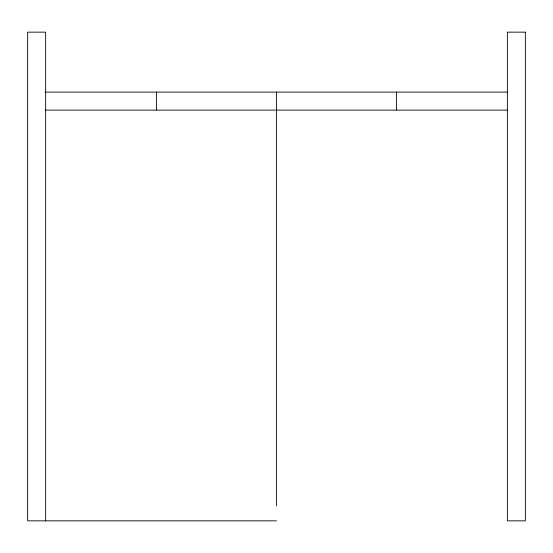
<?xml version="1.0" encoding="UTF-8"?>
<svg xmlns="http://www.w3.org/2000/svg" width="553" height="553" viewBox="0 0 553 553"><rect width="100%" height="100%" fill="white"/><g stroke="black" fill="none" stroke-linecap="round" stroke-linejoin="round"><path stroke-width="0.83" d="M45.636 92.109L507.364 92.109M45.636 110.102L507.364 110.102M276.5 520.85L27.65 520.85L27.65 32.15L45.636 32.15L45.636 520.85M396.425 92.109L396.425 110.102M276.5 92.109L276.5 505.864M156.575 92.109L156.575 110.102M525.35 32.15L507.364 32.15L507.364 520.85L525.35 520.85L525.35 32.15"/></g></svg>
